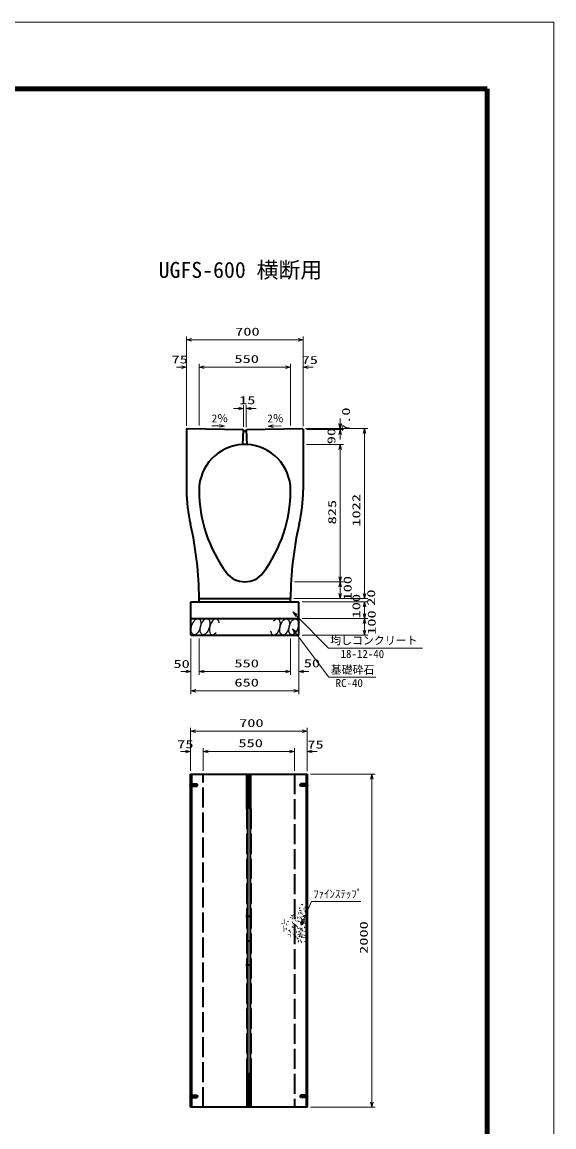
# Model space of a CAD drawing. Units: millimetres on the paper. Extents: x 0 to 841, y 0 to 594.
# Drawn here: x 681.2 to 841, y 262.1 to 594 of the extents above; entities that cross this region are included whole.
import ezdxf
from ezdxf.enums import TextEntityAlignment as Align

# ---------------------------------------------------------------- set-up
doc = ezdxf.new("R2010")
doc.units = ezdxf.units.MM
doc.linetypes.add('DASHED', pattern=[7.5, 6, -1.5])
doc.linetypes.add('USER1', pattern=[18.5, 12, -1.5, 3.5, -1.5])
for name, color, linetype, lineweight in [('D-BMK（構造物基準線）', 2, 'USER1', 18), ('D-STR-DIM（寸法）', 7, 'Continuous', 13), ('D-STR-HTXT(均しCON-旗)', 7, 'Continuous', 13), ('D-STR-HTXT(基礎砕石-旗)', 7, 'Continuous', 13), ('D-STR-HTXT（旗上げ）', 7, 'Continuous', 13), ('D-STR-STRF(グリ)', 7, 'Continuous', 25), ('D-STR（構造物）', 1, 'Continuous', 35), ('D-TTL-LINE（区切線）', 7, 'Continuous', 18), ('D-TTL（外枠）', 2, 'Continuous', 140)]:
    doc.layers.add(name, color=color, linetype=linetype, lineweight=lineweight)
doc.layers.add('D-STR-TXT(文字)', color=7, linetype='Continuous')
doc.styles.add('ＭＳ ゴシック', font='')
doc.styles.get('ＭＳ ゴシック').set_extended_font_data('MS Gothic')

# ---------------------------------------------------------------- blocks, each defined once
blk = doc.blocks.new('_Open30')
at = {"color": 7, "linetype": 'Continuous', "lineweight": 13}
for p, q in [((-1, 0.2679), (0, 0)), ((0, 0), (-1, -0.2679)), ((0, 0), (-1, 0))]:
    blk.add_line(p, q, dxfattribs=at)

msp = doc.modelspace()

# ---------------------------------------------------------------- linework, layer by layer
at = {"layer": 'D-BMK（構造物基準線）'}
for p, q in [((731.372, 364.743), (734.221, 364.743)), ((767.296, 364.743), (764.446, 364.743)), ((731.372, 271.243), (734.221, 271.243)), ((767.296, 271.243), (764.446, 271.243))]:
    msp.add_line(p, q, dxfattribs=at)
at = {"layer": 'D-STR-DIM（寸法）'}
for p, q in [((730.634, 491.325), (730.634, 499.533)), ((732.134, 498.533), (764.134, 498.533)), ((765.634, 491.325), (765.634, 499.533)), ((730.634, 472.692), (730.634, 491.325)), ((734.384, 472.867), (734.384, 491.325)), ((734.384, 472.777), (734.384, 491.325)), ((761.884, 472.867), (761.884, 491.325)), ((761.884, 472.787), (761.884, 491.325)), ((765.634, 472.605), (765.634, 491.325)), ((729.134, 490.325), (727.634, 490.325)), ((735.884, 490.325), (737.384, 490.325)), ((735.884, 490.325), (760.384, 490.325)), ((760.384, 490.325), (758.884, 490.325)), ((767.134, 490.325), (768.634, 490.325)), ((747.741, 472.35), (747.741, 478.944)), ((748.533, 472.334), (748.533, 478.944)), ((746.241, 477.944), (744.741, 477.944)), ((750.033, 477.944), (751.533, 477.944)), ((776.827, 473.437), (776.827, 474.937)), ((738.189, 472.704), (740.55, 472.657)), ((759.04, 472.687), (756.679, 472.64)), ((766.384, 471.937), (777.827, 471.937)), ((766.634, 471.605), (777.827, 471.605)), ((766.634, 471.605), (777.827, 471.605)), ((767.384, 471.937), (785.087, 471.937)), ((776.827, 473.105), (776.827, 474.605)), ((776.827, 470.105), (776.827, 468.605)), ((784.087, 422.337), (784.087, 470.437)), ((766.634, 467.087), (777.827, 467.087)), ((766.634, 467.087), (777.827, 467.087)), ((776.827, 427.337), (776.827, 465.587)), ((776.827, 465.587), (776.827, 464.087)), ((763.021, 425.837), (777.827, 425.837)), ((763.021, 425.837), (777.827, 425.837)), ((776.827, 422.337), (776.827, 424.337)), ((784.087, 422.337), (784.087, 423.837)), ((762.884, 420.837), (785.087, 420.837)), ((762.884, 420.837), (777.827, 420.837)), ((762.884, 420.837), (785.087, 420.837)), ((765.384, 419.837), (785.087, 419.837)), ((765.384, 419.837), (785.087, 419.837)), ((784.087, 416.337), (784.087, 418.337)), ((784.087, 418.337), (784.087, 416.837)), ((765.384, 414.837), (785.087, 414.837)), ((765.384, 414.837), (785.087, 414.837)), ((784.087, 411.337), (784.087, 413.337)), ((731.885, 408.837), (731.885, 397.87)), ((734.385, 408.837), (734.385, 397.87)), ((734.385, 408.837), (734.385, 397.87)), ((761.884, 408.837), (761.884, 397.87)), ((761.884, 408.837), (761.884, 397.87)), ((764.384, 408.837), (764.384, 397.87)), ((765.384, 409.837), (785.087, 409.837)), ((730.385, 398.87), (728.885, 398.87)), ((735.885, 398.87), (737.385, 398.87)), ((735.885, 398.87), (760.384, 398.87)), ((760.384, 398.87), (758.884, 398.87)), ((765.884, 398.87), (767.384, 398.87)), ((731.885, 397.87), (731.885, 392.097)), ((764.384, 397.87), (764.384, 392.097)), ((733.385, 393.097), (762.884, 393.097)), ((731.834, 375.89), (731.834, 381.94)), ((766.834, 375.89), (766.834, 381.94)), ((733.334, 380.94), (765.334, 380.94)), ((731.834, 368.993), (731.834, 375.89)), ((735.584, 368.993), (735.584, 375.89)), ((735.584, 368.993), (735.584, 375.89)), ((763.084, 368.993), (763.084, 375.89)), ((763.084, 368.993), (763.084, 375.89)), ((766.834, 368.963), (766.834, 375.89)), ((730.334, 374.89), (728.834, 374.89)), ((737.084, 374.89), (738.584, 374.89)), ((737.084, 374.89), (761.584, 374.89)), ((761.584, 374.89), (760.084, 374.89)), ((768.334, 374.89), (769.834, 374.89)), ((767.834, 367.993), (787.337, 367.993)), ((786.337, 269.493), (786.337, 366.493)), ((767.834, 267.993), (787.337, 267.993))]:
    msp.add_line(p, q, dxfattribs=at)
at = {"layer": 'D-STR-HTXT(均しCON-旗)'}
msp.add_lwpolyline([(801.532, 405.89), (773.324, 405.89), (763.601, 415.706)], dxfattribs=at)
at = {"layer": 'D-STR-HTXT(基礎砕石-旗)'}
msp.add_lwpolyline([(787.506, 397.14), (773.402, 397.14), (763.398, 410.466)], dxfattribs=at)
at = {"layer": 'D-STR-HTXT（旗上げ）'}
msp.add_lwpolyline([(783.006, 329.781), (768.176, 329.781), (765.677, 324.03)], dxfattribs=at)
at = {"layer": 'D-STR-STRF(グリ)'}
for centre, major_axis in [((733.479, 412.36), (0.79, 2.421)), ((736.201, 412.36), (0.79, 2.421)), ((762.81, 412.301), (-0.771, -2.427)), ((760.088, 412.28), (-0.771, -2.427))]:
    msp.add_ellipse(centre, major_axis=major_axis, ratio=0.5139, dxfattribs=at)
for centre, major_axis in [((738.941, 412.36), (0.79, 2.421)), ((757.348, 412.258), (-0.771, -2.427))]:
    msp.add_ellipse(centre, major_axis=major_axis, ratio=0.5139, start_param=5.3575563, end_param=10.3750652, dxfattribs=at)
at = {"layer": 'D-STR（構造物）'}
for p, q in [((730.634, 471.692), (730.884, 471.937)), ((730.634, 471.692), (730.634, 453.305)), ((730.884, 471.937), (747.509, 471.605)), ((747.742, 471.35), (747.51, 471.605)), ((748.527, 471.35), (748.759, 471.605)), ((748.759, 471.605), (765.384, 471.937)), ((765.634, 471.692), (765.384, 471.937)), ((765.634, 471.692), (765.634, 453.337)), ((747.509, 467.073), (747.742, 471.34)), ((747.987, 471.1), (748.132, 471.1)), ((748.277, 471.1), (748.132, 471.1)), ((748.528, 471.352), (748.759, 467.073)), ((731.885, 419.837), (764.384, 419.837)), ((731.885, 409.837), (731.885, 419.837)), ((734.385, 420.837), (761.884, 420.837)), ((734.385, 419.837), (734.385, 420.837)), ((761.884, 419.837), (761.884, 420.837)), ((764.384, 409.837), (764.384, 419.837)), ((731.885, 414.837), (764.384, 414.837)), ((731.885, 409.837), (764.384, 409.837)), ((731.834, 267.993), (731.834, 367.993)), ((731.834, 367.993), (766.834, 367.993)), ((732.084, 367.993), (732.084, 267.993)), ((748.709, 357.645), (748.709, 367.993)), ((748.709, 357.645), (748.709, 367.993)), ((749.209, 367.993), (749.334, 358.02)), ((749.459, 367.993), (749.334, 358.02)), ((749.959, 357.645), (749.959, 367.993)), ((766.584, 367.993), (766.584, 267.993)), ((766.834, 367.993), (766.834, 267.993)), ((748.959, 357.645), (748.959, 278.342)), ((749.709, 357.645), (749.709, 278.342)), ((764.716, 328.725), (764.788, 328.705)), ((765.341, 328.9), (765.399, 328.948)), ((765.399, 328.948), (765.447, 328.891)), ((762.402, 325.479), (762.349, 325.532)), ((762.402, 325.479), (762.455, 325.532)), ((762.818, 325.656), (762.781, 325.721)), ((763.947, 326.734), (763.941, 326.809)), ((764.236, 326.136), (764.165, 326.162)), ((764.602, 327.87), (764.655, 327.817)), ((764.695, 327.148), (764.63, 327.11)), ((764.648, 326.02), (764.68, 325.952)), ((764.655, 327.817), (764.708, 327.87)), ((764.865, 326.325), (764.804, 326.282)), ((764.865, 326.325), (764.908, 326.263)), ((765.082, 326.998), (765.008, 327.011)), ((765.299, 326.148), (765.36, 326.191)), ((765.407, 325.721), (765.333, 325.727)), ((765.36, 326.191), (765.403, 326.13)), ((765.421, 326.926), (765.446, 326.997)), ((765.629, 326.251), (765.697, 326.283)), ((765.751, 325.304), (765.703, 325.362)), ((765.9, 327.461), (765.828, 327.442)), ((765.881, 327.534), (765.9, 327.461)), ((765.917, 328.394), (765.992, 328.394)), ((766.018, 326.624), (766.031, 326.698)), ((766.031, 326.698), (766.104, 326.685)), ((766.145, 325.573), (766.182, 325.637)), ((766.182, 325.637), (766.247, 325.6)), ((766.212, 326.824), (766.274, 326.867)), ((766.264, 328.009), (766.317, 328.062)), ((766.274, 326.867), (766.317, 326.806)), ((766.317, 328.062), (766.37, 328.009)), ((749.708, 325.252), (748.459, 325.252)), ((759.337, 323.153), (759.317, 323.08)), ((759.789, 322.276), (759.864, 322.276)), ((760.02, 323.376), (759.962, 323.328)), ((760.068, 323.318), (760.02, 323.376)), ((760.177, 324.065), (760.102, 324.072)), ((760.613, 322.822), (760.538, 322.822)), ((760.992, 322.437), (760.938, 322.49)), ((761.142, 323.775), (761.148, 323.849)), ((761.36, 322.738), (761.392, 322.806)), ((761.62, 324.389), (761.695, 324.396)), ((761.93, 324.897), (761.949, 324.969)), ((762.378, 324.772), (762.442, 324.81)), ((762.396, 323.682), (762.428, 323.614)), ((762.498, 322.134), (762.498, 322.059)), ((762.573, 322.134), (762.498, 322.134)), ((762.671, 323.185), (762.728, 323.233)), ((762.728, 323.233), (762.776, 323.176)), ((762.885, 323.923), (762.811, 323.929)), ((762.966, 322.007), (762.946, 322.079)), ((763.194, 324.659), (763.168, 324.589)), ((763.246, 322.679), (763.321, 322.679)), ((763.321, 322.679), (763.321, 322.604)), ((763.445, 323.945), (763.377, 323.913)), ((763.445, 323.945), (763.413, 324.013)), ((763.647, 322.347), (763.594, 322.294)), ((763.783, 325.277), (763.726, 325.228)), ((763.926, 322.112), (763.868, 322.064)), ((763.926, 322.112), (763.974, 322.055)), ((763.968, 324.941), (764.03, 324.898)), ((764.03, 324.898), (763.987, 324.836)), ((764.133, 323.839), (764.084, 323.897)), ((764.385, 323.8), (764.32, 323.763)), ((764.347, 323.865), (764.385, 323.8)), ((764.611, 324.54), (764.686, 324.534)), ((764.825, 323.193), (764.788, 323.128)), ((764.976, 324.911), (765.051, 324.911)), ((764.995, 325.082), (764.982, 325.156)), ((764.989, 323.574), (765.061, 323.593)), ((765.061, 323.593), (765.042, 323.666)), ((765.219, 324.39), (765.147, 324.37)), ((765.248, 322.837), (765.235, 322.763)), ((765.382, 324.353), (765.443, 324.31)), ((765.443, 324.31), (765.4, 324.248)), ((765.503, 323.026), (765.441, 322.983)), ((765.503, 323.026), (765.546, 322.965)), ((765.862, 325.247), (765.801, 325.204)), ((765.905, 325.185), (765.862, 325.247)), ((765.943, 322.039), (766.005, 322.082)), ((766.005, 322.082), (766.048, 322.021)), ((766.063, 324.397), (766.137, 324.41)), ((766.154, 325.194), (766.08, 325.207)), ((766.193, 323.342), (766.119, 323.329)), ((766.137, 324.41), (766.15, 324.336)), ((766.141, 325.121), (766.154, 325.194)), ((766.206, 323.268), (766.193, 323.342)), ((766.296, 322.03), (766.283, 321.956)), ((766.435, 323.171), (766.373, 323.214)), ((766.392, 323.11), (766.435, 323.171)), ((759.754, 320.921), (759.734, 320.848)), ((759.893, 321.559), (759.836, 321.511)), ((760.558, 321.57), (760.623, 321.608)), ((760.623, 321.608), (760.585, 321.673)), ((760.999, 320.611), (760.973, 320.54)), ((761.218, 319.964), (761.25, 319.896)), ((761.453, 321.075), (761.433, 321.148)), ((761.637, 320.987), (761.572, 320.95)), ((761.637, 320.987), (761.674, 320.922)), ((761.741, 319.54), (761.798, 319.588)), ((761.761, 320.519), (761.814, 320.572)), ((761.798, 319.588), (761.847, 319.531)), ((762.377, 320.027), (762.397, 320.099)), ((762.634, 321.363), (762.705, 321.338)), ((762.897, 319.864), (762.904, 319.79)), ((763.348, 321.614), (763.28, 321.582)), ((763.38, 321.546), (763.348, 321.614)), ((763.423, 319.493), (763.423, 319.417)), ((763.539, 319.2), (763.486, 319.147)), ((763.679, 320.597), (763.611, 320.565)), ((763.711, 320.529), (763.679, 320.597)), ((763.957, 320.495), (763.931, 320.424)), ((763.968, 318.744), (763.968, 318.669)), ((764.111, 321.776), (764.172, 321.733)), ((764.172, 321.733), (764.129, 321.672)), ((764.299, 319.945), (764.226, 319.964)), ((764.28, 319.872), (764.299, 319.945)), ((764.451, 320.697), (764.379, 320.678)), ((764.506, 321.146), (764.431, 321.146)), ((764.432, 320.77), (764.451, 320.697)), ((764.522, 319.262), (764.465, 319.214)), ((764.522, 319.262), (764.474, 319.319)), ((764.612, 319.187), (764.612, 319.262)), ((764.72, 319.997), (764.667, 320.05)), ((764.667, 319.944), (764.72, 319.997)), ((764.828, 321.369), (764.754, 321.376)), ((764.816, 321.783), (764.873, 321.832)), ((764.873, 321.832), (764.825, 321.889)), ((765.036, 319.543), (764.968, 319.575)), ((764.976, 320.322), (765.051, 320.322)), ((765.144, 319.186), (765.218, 319.179)), ((765.218, 319.179), (765.212, 319.105)), ((765.362, 321.225), (765.29, 321.206)), ((765.382, 321.599), (765.31, 321.618)), ((765.381, 321.153), (765.362, 321.225)), ((765.363, 321.526), (765.382, 321.599)), ((765.488, 319.714), (765.416, 319.734)), ((765.488, 319.714), (765.469, 319.642)), ((765.548, 320.867), (765.606, 320.916)), ((765.606, 320.916), (765.558, 320.973)), ((765.712, 319.031), (765.654, 318.983)), ((765.664, 319.089), (765.712, 319.031)), ((766.073, 319.712), (766.079, 319.787)), ((766.269, 319.559), (766.221, 319.617)), ((766.302, 320.833), (766.295, 320.758)), ((766.401, 318.874), (766.408, 318.949)), ((748.708, 317.993), (749.459, 317.993)), ((763.968, 318.669), (763.893, 318.669)), ((763.953, 317.89), (763.921, 317.822)), ((764.318, 317.907), (764.265, 317.96)), ((764.265, 317.854), (764.318, 317.907)), ((764.773, 318.166), (764.826, 318.113)), ((765.074, 317.691), (765.142, 317.659)), ((765.142, 317.659), (765.11, 317.591)), ((766.179, 317.828), (766.185, 317.903)), ((766.318, 317.627), (766.375, 317.675)), ((766.375, 317.675), (766.327, 317.733)), ((748.459, 310.734), (749.708, 310.734)), ((748.709, 278.342), (748.709, 267.993)), ((749.209, 267.993), (749.334, 277.967)), ((749.209, 267.993), (749.334, 277.967)), ((749.459, 267.993), (749.334, 277.967)), ((749.459, 267.993), (749.334, 277.967)), ((749.959, 278.342), (749.959, 267.993)), ((766.834, 267.993), (731.834, 267.993))]:
    msp.add_line(p, q, dxfattribs=at)
at = {"layer": 'D-STR（構造物）', "linetype": 'DASHED'}
for p, q in [((735.584, 267.993), (735.584, 367.993)), ((748.959, 357.645), (748.959, 367.993)), ((749.709, 357.645), (749.709, 367.993)), ((763.084, 367.993), (763.084, 267.993)), ((731.834, 365.093), (733.834, 365.093)), ((731.834, 364.393), (733.834, 364.393)), ((733.834, 364.393), (733.834, 365.093)), ((764.834, 364.393), (764.834, 365.093)), ((766.834, 365.093), (764.834, 365.093)), ((766.834, 364.393), (764.834, 364.393)), ((748.709, 357.645), (748.709, 278.342)), ((749.959, 357.645), (749.959, 278.342)), ((748.959, 278.342), (748.959, 267.993)), ((749.709, 278.342), (749.709, 267.993)), ((731.834, 271.593), (733.834, 271.593)), ((731.834, 270.893), (733.834, 270.893)), ((733.834, 271.593), (733.834, 270.893)), ((766.834, 271.593), (764.834, 271.593)), ((764.834, 271.593), (764.834, 270.893)), ((766.834, 270.893), (764.834, 270.893))]:
    msp.add_line(p, q, dxfattribs=at)
at = {"layer": 'D-STR（構造物）'}
for centre, radius, start, end in [((747.987, 471.35), 0.25, 180, 270), ((748.277, 471.35), 0.25, 270, 0), ((748.134, 453.337), 13.75, 92.60498, 179.99998), ((748.134, 453.337), 13.75, 0.00066, 87.39321), ((775.634, 453.337), 45, 180, 193.07082), ((775.634, 453.337), 41.25, 180, 216.87), ((720.634, 453.337), 41.25, 323.12999, 0), ((720.634, 453.337), 45, 346.92918, 0), ((634.635, 420.601), 99.75, 0.13536, 13.0708), ((861.634, 420.601), 99.75, 166.92918, 179.86464), ((748.134, 432.712), 6.875, 216.86998, 323.12997), ((749.334, 357.645), 0.375, 0, 180), ((749.334, 278.342), 0.375, 180, 0)]:
    msp.add_arc(centre, radius, start, end, dxfattribs=at)
at = {"layer": 'D-STR（構造物）', "linetype": 'DASHED'}
for centre, radius, start, end in [((748.137, 453.269), 13.818, 87.41724, 92.60177), ((749.334, 357.645), 0.625, 0, 180), ((749.334, 278.342), 0.625, 180, 0)]:
    msp.add_arc(centre, radius, start, end, dxfattribs=at)
at = {"layer": 'D-TTL-LINE（区切線）'}
for p, q in [((841, 594), (0, 594)), ((841, 0), (841, 594))]:
    msp.add_line(p, q, dxfattribs=at)
at = {"layer": 'D-TTL（外枠）'}
for p, q in [((820.9, 573.9), (20.1, 573.9)), ((820.9, 20.1), (820.9, 573.9))]:
    msp.add_line(p, q, dxfattribs=at)

# ---------------------------------------------------------------- block references
at = {"layer": 'D-STR-DIM（寸法）', "xscale": 1.5, "yscale": 1.5}
for p, rotation in [((730.634, 498.533), 180), ((734.384, 490.325), 180), ((734.384, 490.325), 180), ((765.634, 490.325), 180), ((748.533, 477.944), 180), ((742.05, 472.627), 358.85424), ((755.179, 472.61), 181.14576), ((776.827, 471.937), 270), ((776.827, 471.605), 270), ((776.827, 471.605), 90), ((784.087, 471.937), 90), ((776.827, 467.087), 90), ((776.827, 467.087), 90), ((776.827, 425.837), 270), ((776.827, 425.837), 90), ((776.827, 420.837), 270), ((784.087, 420.837), 270), ((784.087, 420.837), 270), ((784.087, 419.837), 90), ((784.087, 419.837), 90), ((784.087, 414.837), 270), ((784.087, 414.837), 90), ((784.087, 409.837), 270), ((734.385, 398.87), 180), ((734.385, 398.87), 180), ((764.384, 398.87), 180), ((731.885, 393.097), 180), ((731.834, 380.94), 180), ((735.584, 374.89), 180), ((735.584, 374.89), 180), ((766.834, 374.89), 180), ((786.337, 367.993), 90), ((786.337, 267.993), 270)]:
    msp.add_blockref('_Open30', p, dxfattribs=dict(at, rotation=rotation))
for p in [(765.634, 498.533), (730.634, 490.325), (761.884, 490.325), (761.884, 490.325), (747.741, 477.944), (731.885, 398.87), (761.884, 398.87), (761.884, 398.87), (764.384, 393.097), (766.834, 380.94), (731.834, 374.89), (763.084, 374.89), (763.084, 374.89)]:
    msp.add_blockref('_Open30', p, dxfattribs=at)
at = {"layer": 'D-STR-HTXT(均しCON-旗)', "xscale": 1.5, "yscale": 1.5, "rotation": 134.72505}
msp.add_blockref('_Open30', (762.546, 416.772), dxfattribs=at)
at = {"layer": 'D-STR-HTXT(基礎砕石-旗)', "xscale": 1.5, "yscale": 1.5, "rotation": 126.89552}
msp.add_blockref('_Open30', (762.498, 411.666), dxfattribs=at)
at = {"layer": 'D-STR-HTXT（旗上げ）', "xscale": 1.5, "yscale": 1.5, "rotation": 246.50838}
msp.add_blockref('_Open30', (765.079, 322.655), dxfattribs=at)

# ---------------------------------------------------------------- texts
at = {"layer": 'D-STR-DIM（寸法）', "style": 'ＭＳ ゴシック', "width": 1.5}
for s, p in [('700', (745.218, 499.071)), ('75', (726.115, 490.718)), ('550', (745.009, 490.862)), ('75', (765.199, 490.548)), ('15', (746.424, 478.481)), ('50', (726.687, 399.237)), ('550', (745.009, 399.407)), ('50', (765.836, 399.445)), ('650', (745.009, 393.634)), ('700', (746.417, 381.477)), ('550', (746.209, 375.427)), ('75', (727.814, 375.108)), ('75', (766.898, 375.013))]:
    msp.add_text(s, height=2.405, dxfattribs=at).set_placement(p, align=Align.BOTTOM_LEFT)
at = {"layer": 'D-STR-DIM（寸法）', "style": 'ＭＳ ゴシック'}
for rotation, p in [(0.01, (738.196, 473.003)), (359.99, (754.897, 473))]:
    msp.add_text('2％', height=2.405, rotation=rotation, dxfattribs=at).set_placement(p, align=Align.BOTTOM_LEFT)
at = {"layer": 'D-STR-DIM（寸法）', "style": 'ＭＳ ゴシック', "width": 1.5}
for s, p in [('7.0', (780.44, 470.835)), ('90', (776.061, 467.163)), ('1022', (783.55, 442.391)), ('825', (776.289, 443.083)), ('100', (780.935, 420.209)), ('100', (783.55, 414.837)), ('20', (788.001, 418.619)), ('100', (788.173, 409.904)), ('2000', (785.8, 314.035))]:
    msp.add_text(s, height=2.405, rotation=90, dxfattribs=at).set_placement(p, align=Align.BOTTOM_LEFT)
at = {"layer": 'D-STR-HTXT(均しCON-旗)', "style": 'ＭＳ ゴシック'}
for s, p in [('均しコンクリート', (773.772, 406.301)), ('18-12-40', (776.906, 402.24))]:
    msp.add_text(s, height=2.405, dxfattribs=at).set_placement(p, align=Align.BOTTOM_LEFT)
at = {"layer": 'D-STR-HTXT(基礎砕石-旗)', "style": 'ＭＳ ゴシック'}
for s, p in [('基礎砕石', (773.938, 397.477)), ('RC-40', (775.426, 393.49))]:
    msp.add_text(s, height=2.405, dxfattribs=at).set_placement(p, align=Align.BOTTOM_LEFT)
at = {"layer": 'D-STR-HTXT（旗上げ）', "style": 'ＭＳ ゴシック'}
msp.add_text('ﾌｧｲﾝｽﾃｯﾌﾟ', height=2.405, dxfattribs=at).set_placement((768.656, 330.106), align=Align.BOTTOM_LEFT)
at = {"layer": 'D-STR-TXT(文字)', "style": 'ＭＳ ゴシック'}
msp.add_text('UGFS-600 横断用', height=4.811, dxfattribs=at).set_placement((722.229, 515.696), align=Align.BOTTOM_LEFT)

doc.saveas('drawing.dxf')
